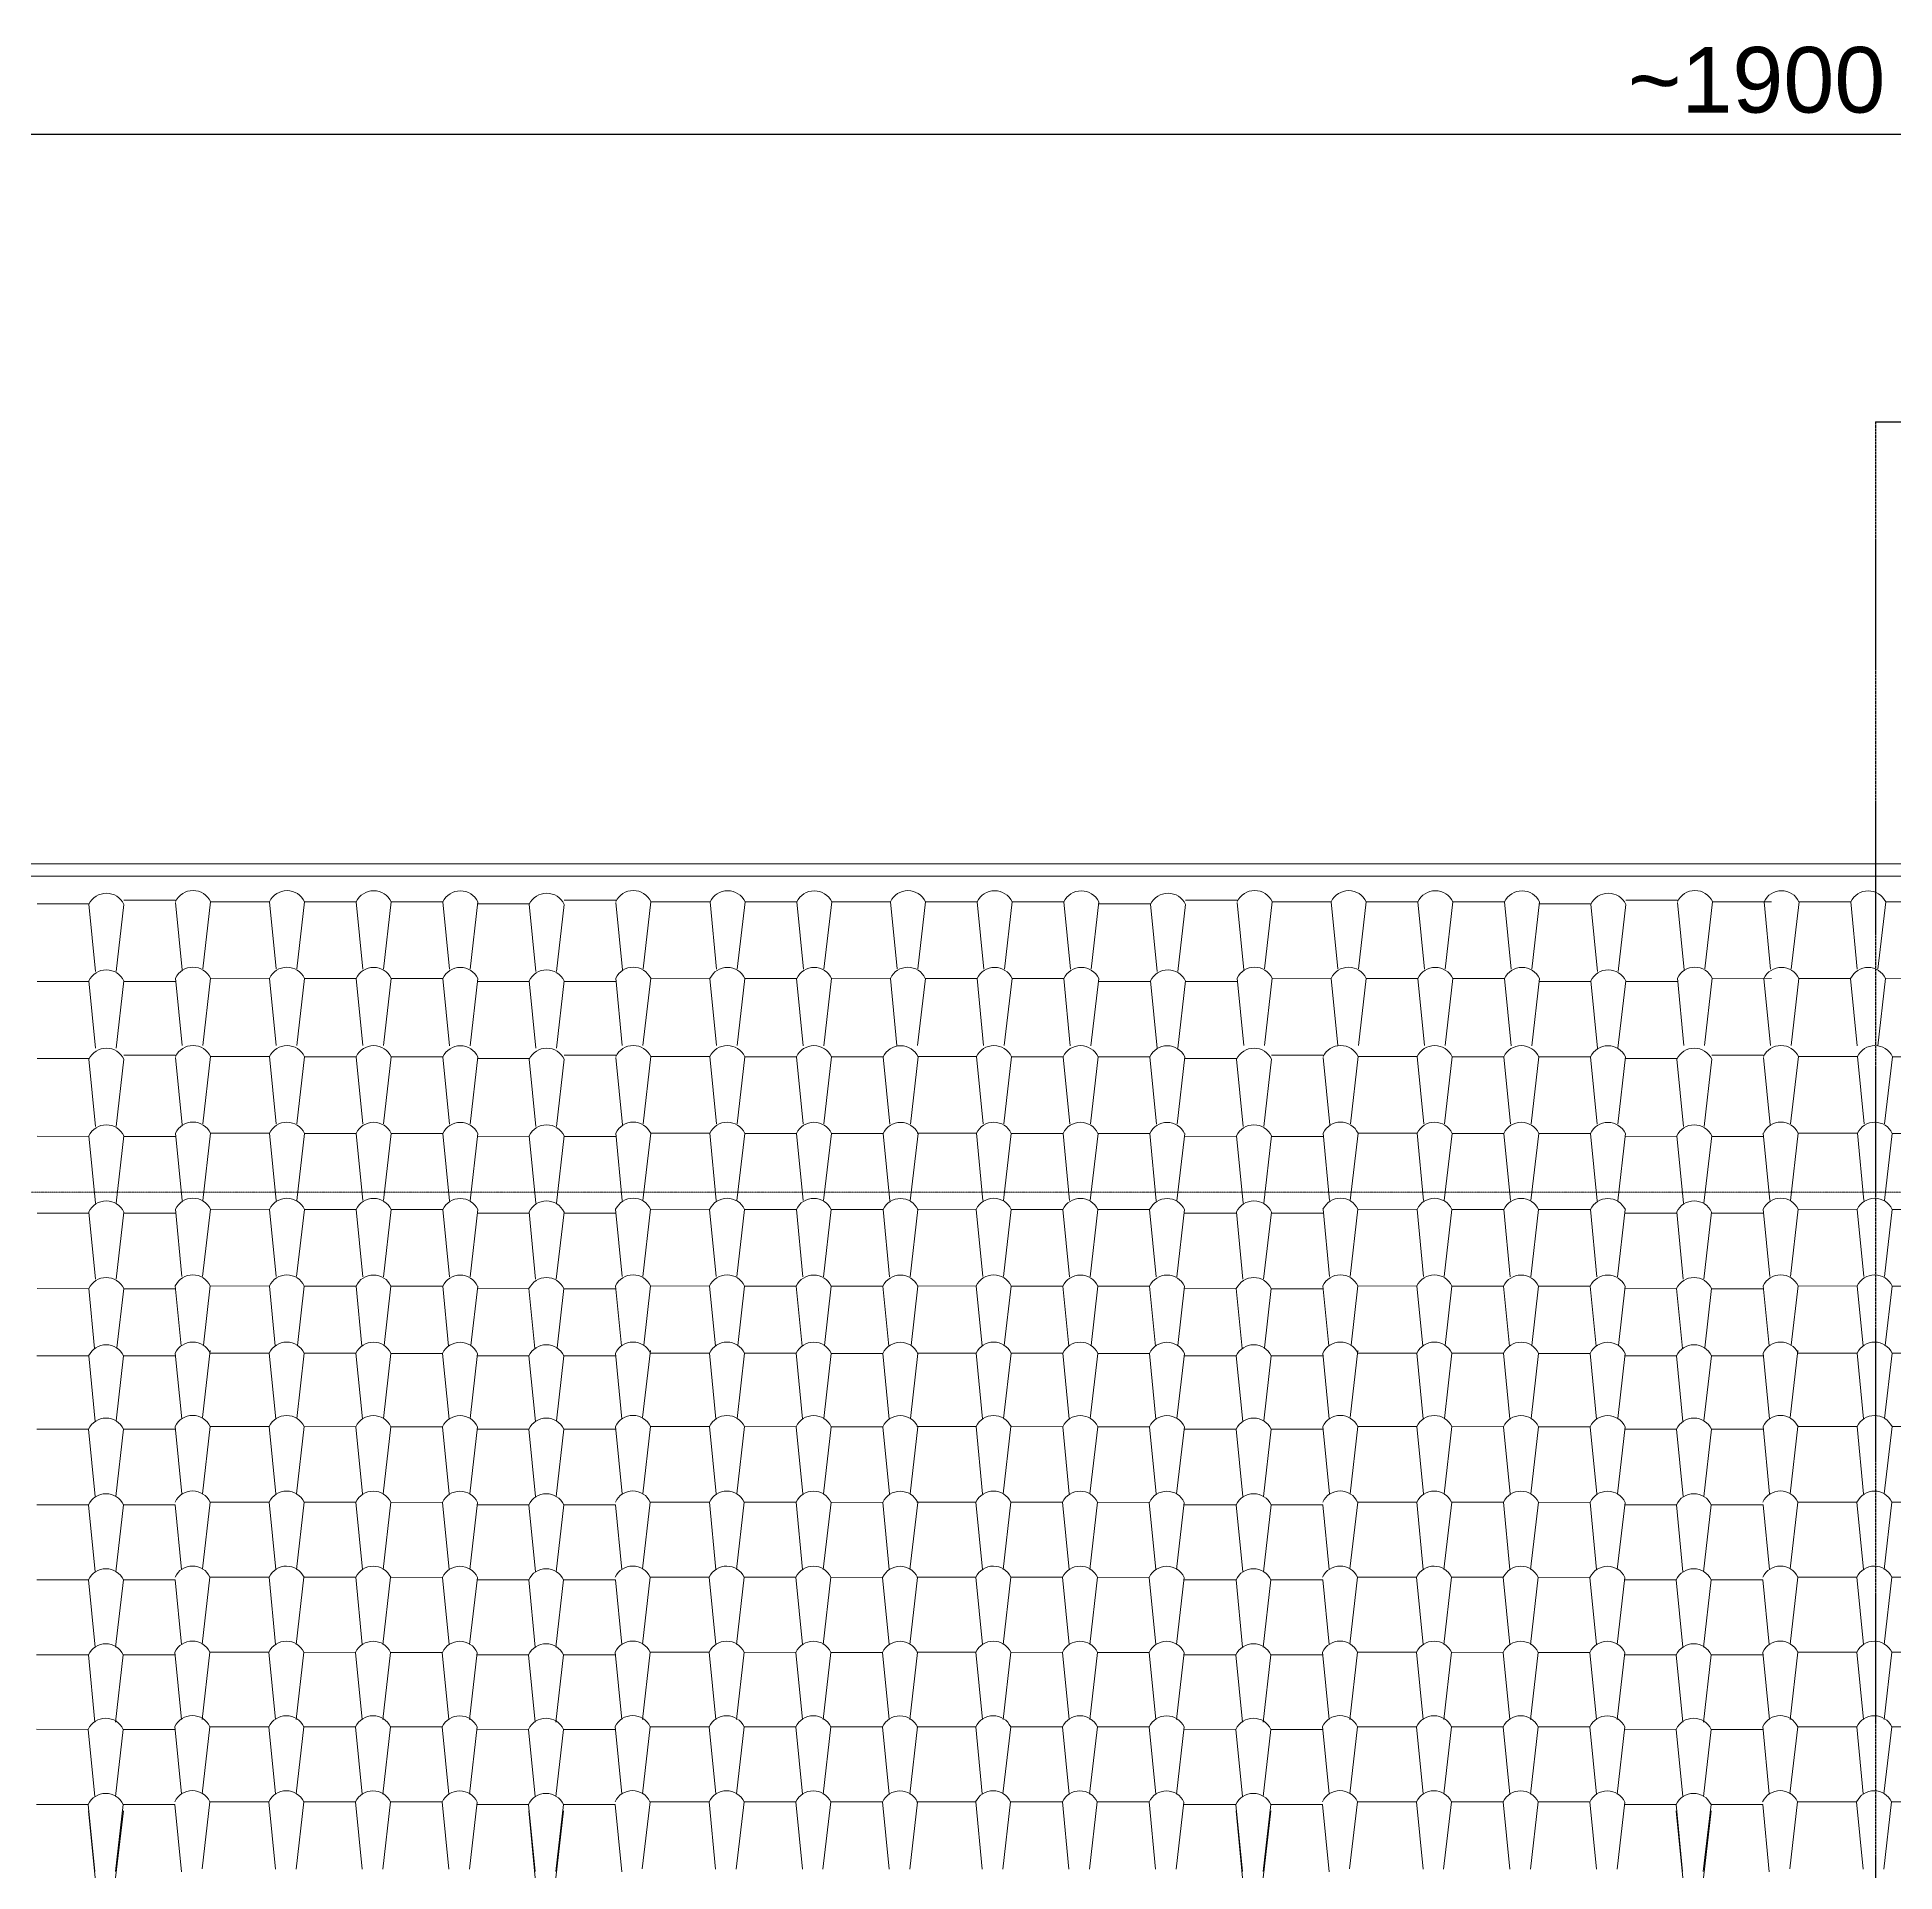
# Model space of a CAD drawing. Header units: millimetres. Extents: x -2768 to 386734, y -140 to 258833.
# Drawn here: x 218689 to 224347, y 142639 to 148228 of the extents above; entities that cross this region are included whole.
import ezdxf

# ---------------------------------------------------------------- set-up
doc = ezdxf.new("R2010")
doc.units = ezdxf.units.MM
doc.header["$PDMODE"] = 32
doc.linetypes.add('CENTER', pattern=[50.8, 31.75, -6.35, 6.35, -6.35])
doc.linetypes.add('HIDDEN', pattern=[9.525, 6.35, -3.175])
for name, color, linetype, lineweight in [('muri nascosti', 7, 'HIDDEN', 20), ('PROIEZIONI', 145, 'Continuous', 5), ('rilievo', 7, 'Continuous', 25), ('TETTO', 6, 'Continuous', 20), ('TRATTEGGIO_tetto', 1, 'Continuous', 0), ('VARIE', 4, 'Continuous', 13)]:
    doc.layers.add(name, color=color, linetype=linetype, lineweight=lineweight)
doc.styles.get("Standard").update_dxf_attribs({"font": 'arial.ttf'})
doc.dimstyles.new('Annotativa', dxfattribs={"dimscale": 0, "dimtxt": 2.5, "dimasz": 2.5, "dimexe": 1.25, "dimexo": 0.625, "dimtad": 1, "dimtxsty": 'Standard', "dimcen": 2.5, "dimadec": 0, "dimazin": 0, "dimtfac": 1, "dimtmove": 0, "dimatfit": 3, "dimfxl": 1, "dimarcsym": 0})

# ---------------------------------------------------------------- blocks, each defined once
blk = doc.blocks.new('*D1300')
at = {"layer": 'Defpoints', "color": 0}
for p in [(233373.1, 147931.9), (214478.5, 145095.9), (233373.1, 145076)]:
    blk.add_point(p, dxfattribs=at)
at = {"layer": 'VARIE', "color": 0, "lineweight": -2, "ltscale": 0.13}
for p, q in [((214478.5, 145158.4), (214478.5, 148041.9)), ((233373.1, 145138.5), (233373.1, 148041.9)), ((214578.5, 147931.9), (233273.1, 147931.9))]:
    blk.add_line(p, q, dxfattribs=at)
at = {"layer": 'VARIE', "color": 0}
for points in [[(214578.5, 147948.6), (214578.5, 147915.3), (214478.5, 147931.9)], [(233273.1, 147915.3), (233273.1, 147948.6), (233373.1, 147931.9)]]:
    blk.add_solid(points, dxfattribs=at)
at = {"layer": 'VARIE', "color": 0, "linetype": 'ByBlock', "lineweight": 9, "ltscale": 0.13, "insert": (223925.8, 148096.5), "char_height": 200, "attachment_point": 5}
blk.add_mtext('~1900', dxfattribs=at)

msp = doc.modelspace()

# ---------------------------------------------------------------- linework, layer by layer
at = {"layer": 'muri nascosti', "linetype": 'HIDDEN', "ltscale": 0.13}
msp.add_line((215073.1, 144709.9), (232773.1, 144709.9), dxfattribs=at)
at = {"layer": 'PROIEZIONI'}
msp.add_line((216772.6, 145672.2), (231766.6, 145672.2), dxfattribs=at)
at = {"layer": 'rilievo', "linetype": 'CENTER', "ltscale": 0.2}
for q in [(224288.5, 134471.7), (224620.1, 147056.5)]:
    msp.add_line((224288.5, 147056.5), q, dxfattribs=at)
at = {"layer": 'TETTO'}
msp.add_line((216752.6, 145709.9), (231803.1, 145709.9), dxfattribs=at)
at = {"layer": 'TRATTEGGIO_tetto'}
for p, q in [((218846.7, 145588.2), (218689.2, 145588.3)), ((218866.7, 145381.6), (218846.7, 145586.3)), ((218929.6, 145381.5), (218953.2, 145586.2)), ((219110.7, 145598.5), (218953.2, 145598.7)), ((219130.8, 145387), (219110.7, 145591.7)), ((219193.4, 145389.8), (219216.9, 145594.4)), ((219396.8, 145594.3), (219216.9, 145594.4)), ((219416.8, 145389.6), (219396.8, 145594.3)), ((219479.7, 145389.5), (219503.2, 145594.2)), ((219660.8, 145594), (219503.2, 145594.2)), ((219680.9, 145389.3), (219660.8, 145594)), ((219743.7, 145389.2), (219767.3, 145593.9)), ((219924.8, 145593.7), (219767.3, 145593.9)), ((219944.9, 145389), (219924.8, 145593.7)), ((220007.8, 145389), (220031.3, 145593.6)), ((220187.6, 145588.2), (220030.1, 145588.3)), ((220207.7, 145381.6), (220187.6, 145586.3)), ((220270.6, 145381.5), (220294.1, 145586.2)), ((220451.6, 145598.5), (220294.1, 145598.7)), ((220471.7, 145387), (220451.6, 145591.7)), ((220534.3, 145389.8), (220557.8, 145594.4)), ((220737.7, 145594.3), (220557.8, 145594.4)), ((220758.5, 145389.3), (220738.5, 145594)), ((220821.4, 145389.2), (220844.9, 145593.9)), ((221002.5, 145593.7), (220844.9, 145593.9)), ((221022.6, 145389), (221002.5, 145593.7)), ((221085.4, 145389), (221109, 145593.6)), ((221287.9, 145594.3), (221108, 145594.4)), ((221307.9, 145389.6), (221287.9, 145594.3)), ((221370.8, 145389.5), (221394.3, 145594.2)), ((221551.9, 145594), (221394.3, 145594.2)), ((221572, 145389.3), (221551.9, 145594)), ((221634.8, 145389.2), (221658.4, 145593.9)), ((221815.9, 145593.7), (221658.4, 145593.9)), ((221836, 145389), (221815.9, 145593.7)), ((221898.9, 145389), (221922.4, 145593.6)), ((222080.2, 145588.2), (221922.7, 145588.3)), ((222100.3, 145381.6), (222080.2, 145586.3)), ((222163.2, 145381.5), (222186.7, 145586.2)), ((222344.2, 145598.5), (222186.7, 145598.7)), ((222364.3, 145387), (222344.2, 145591.7)), ((222426.9, 145389.8), (222450.4, 145594.4)), ((222630.3, 145594.3), (222450.4, 145594.4)), ((222650.4, 145389.6), (222630.3, 145594.3)), ((222713.2, 145389.5), (222736.8, 145594.2)), ((222894.3, 145594), (222736.8, 145594.2)), ((222914.4, 145389.3), (222894.3, 145594)), ((222977.3, 145389.2), (223000.8, 145593.9)), ((223158.3, 145593.7), (223000.8, 145593.9)), ((223178.4, 145389), (223158.3, 145593.7)), ((223241.3, 145389), (223264.8, 145593.6)), ((223421.1, 145588.2), (223263.6, 145588.3)), ((223441.2, 145381.6), (223421.1, 145586.3)), ((223504.1, 145381.5), (223527.6, 145586.2)), ((223685.1, 145598.5), (223527.6, 145598.7)), ((223705.2, 145387), (223685.1, 145591.7)), ((223767.8, 145389.8), (223791.3, 145594.4)), ((223971.2, 145594.3), (223791.3, 145594.4)), ((223968.7, 145389.3), (223948.6, 145594)), ((224031.6, 145389.2), (224055.1, 145593.9)), ((224212.6, 145593.7), (224055.1, 145593.9)), ((224232.7, 145389), (224212.6, 145593.7)), ((224295.6, 145389), (224319.1, 145593.6)), ((224498, 145594.3), (224318.2, 145594.4)), ((219130.3, 145156.4), (219110.2, 145361.1)), ((219193.2, 145156.4), (219216.7, 145361)), ((219396.5, 145360.8), (219216.7, 145361)), ((219416.6, 145156.1), (219396.5, 145360.8)), ((219479.5, 145156.1), (219503, 145360.7)), ((219660.5, 145360.6), (219503, 145360.7)), ((219680.6, 145155.9), (219660.5, 145360.6)), ((219743.5, 145155.8), (219767, 145360.4)), ((219924.6, 145360.3), (219767, 145360.4)), ((219944.6, 145155.6), (219924.6, 145360.3)), ((220007.5, 145155.5), (220031, 145360.2)), ((220471.2, 145156.4), (220451.1, 145361.1)), ((220534.1, 145156.4), (220557.6, 145361)), ((220737.4, 145360.8), (220557.6, 145361)), ((220758.3, 145155.9), (220738.2, 145360.6)), ((220821.2, 145155.8), (220844.7, 145360.4)), ((221002.2, 145360.3), (220844.7, 145360.4)), ((221022.3, 145155.6), (221002.2, 145360.3)), ((221085.2, 145155.5), (221108.7, 145360.2)), ((221287.6, 145360.8), (221107.8, 145361)), ((221307.7, 145156.1), (221287.6, 145360.8)), ((221370.6, 145156.1), (221394.1, 145360.7)), ((221551.6, 145360.6), (221394.1, 145360.7)), ((221571.7, 145155.9), (221551.6, 145360.6)), ((221634.6, 145155.8), (221658.1, 145360.4)), ((221815.7, 145360.3), (221658.1, 145360.4)), ((221835.7, 145155.6), (221815.7, 145360.3)), ((221898.6, 145155.5), (221922.1, 145360.2)), ((222363.8, 145156.4), (222343.7, 145361.1)), ((222426.7, 145156.4), (222450.2, 145361)), ((222630, 145360.8), (222450.2, 145361)), ((222650.1, 145156.1), (222630, 145360.8)), ((222713, 145156.1), (222736.5, 145360.7)), ((222894.1, 145360.6), (222736.5, 145360.7)), ((222914.1, 145155.9), (222894.1, 145360.6)), ((222977, 145155.8), (223000.5, 145360.4)), ((223158.1, 145360.3), (223000.5, 145360.4)), ((223178.1, 145155.6), (223158.1, 145360.3)), ((223241, 145155.5), (223264.6, 145360.2)), ((223704.7, 145156.4), (223684.6, 145361.1)), ((223767.6, 145156.4), (223791.1, 145361)), ((223971, 145360.8), (223791.1, 145361)), ((223968.5, 145155.9), (223948.4, 145360.6)), ((224031.3, 145155.8), (224054.9, 145360.4)), ((224212.4, 145360.3), (224054.9, 145360.4)), ((224232.5, 145155.6), (224212.4, 145360.3)), ((224295.4, 145155.5), (224318.9, 145360.2)), ((224497.8, 145360.8), (224317.9, 145361)), ((218846.5, 145351.5), (218688.9, 145351.7)), ((218866.5, 145148.2), (218846.4, 145352.9)), ((218929.4, 145148.1), (218952.9, 145352.8)), ((219110.5, 145351.3), (218952.9, 145351.4)), ((220187.4, 145351.5), (220029.8, 145351.7)), ((220207.4, 145148.2), (220187.3, 145352.9)), ((220270.3, 145148.1), (220293.8, 145352.8)), ((220451.4, 145351.3), (220293.9, 145351.4)), ((222080, 145351.5), (221922.5, 145351.7)), ((222100, 145148.2), (222080, 145352.9)), ((222162.9, 145148.1), (222186.4, 145352.8)), ((222344, 145351.3), (222186.5, 145351.4)), ((223420.9, 145351.5), (223263.4, 145351.7)), ((223440.9, 145148.2), (223420.9, 145352.9)), ((223503.8, 145148.1), (223527.3, 145352.8)), ((223684.9, 145351.3), (223527.4, 145351.4)), ((218846.7, 145116.2), (218689.2, 145116.3)), ((218866.7, 144909.6), (218846.7, 145114.3)), ((218929.6, 144909.6), (218953.2, 145114.2)), ((219110.7, 145126.5), (218953.2, 145126.7)), ((219130.8, 144915), (219110.7, 145119.7)), ((219193.4, 144917.8), (219216.9, 145122.5)), ((219396.8, 145122.3), (219216.9, 145122.5)), ((219416.8, 144917.6), (219396.8, 145122.3)), ((219479.7, 144917.5), (219503.2, 145122.2)), ((219660.8, 145122), (219503.2, 145122.2)), ((219680.9, 144917.3), (219660.8, 145122)), ((219743.7, 144917.3), (219767.3, 145121.9)), ((219924.8, 145121.7), (219767.3, 145121.9)), ((219944.9, 144917), (219924.8, 145121.7)), ((220007.8, 144917), (220031.3, 145121.6)), ((220187.6, 145116.2), (220030.1, 145116.3)), ((220207.7, 144909.6), (220187.6, 145114.3)), ((220270.6, 144909.6), (220294.1, 145114.2)), ((220451.6, 145126.5), (220294.1, 145126.7)), ((220471.7, 144915), (220451.6, 145119.7)), ((220534.3, 144917.8), (220557.8, 145122.5)), ((220737.7, 145122.3), (220557.8, 145122.5)), ((220757.8, 144917.6), (220737.7, 145122.3)), ((220820.6, 144917.5), (220844.2, 145122.2)), ((221001.7, 145122), (220844.2, 145122.2)), ((221021.8, 144917.3), (221001.7, 145122)), ((221084.7, 144917.3), (221108.2, 145121.9)), ((221265.7, 145121.7), (221108.2, 145121.9)), ((221285.8, 144917), (221265.7, 145121.7)), ((221348.7, 144917), (221372.2, 145121.6)), ((221549.7, 145122.3), (221369.8, 145122.5)), ((221569.8, 144917.6), (221549.7, 145122.3)), ((221632.7, 144917.5), (221656.2, 145122.2)), ((221813.7, 145122), (221656.2, 145122.2)), ((221833.8, 144917.3), (221813.7, 145122)), ((221896.7, 144917.3), (221920.2, 145121.9)), ((222077.7, 145121.7), (221920.2, 145121.9)), ((222097.8, 144917), (222077.7, 145121.7)), ((222160.7, 144917), (222184.2, 145121.6)), ((222342, 145116.2), (222184.5, 145116.3)), ((222362.1, 144909.6), (222342, 145114.3)), ((222425, 144909.6), (222448.5, 145114.2)), ((222606.1, 145126.5), (222448.5, 145126.7)), ((222626.1, 144915), (222606.1, 145119.7)), ((222688.7, 144917.8), (222712.3, 145122.5)), ((222892.1, 145122.3), (222712.3, 145122.5)), ((222912.2, 144917.6), (222892.1, 145122.3)), ((222975.1, 144917.5), (222998.6, 145122.2)), ((223156.1, 145122), (222998.6, 145122.2)), ((223176.2, 144917.3), (223156.1, 145122)), ((223239.1, 144917.3), (223262.6, 145121.9)), ((223420.1, 145121.7), (223262.6, 145121.9)), ((223440.2, 144917), (223420.1, 145121.7)), ((223503.1, 144917), (223526.6, 145121.6)), ((223683, 145116.2), (223525.4, 145116.3)), ((223703, 144909.6), (223682.9, 145114.3)), ((223765.9, 144909.6), (223789.4, 145114.2)), ((223947, 145126.5), (223789.4, 145126.7)), ((223967, 144915), (223947, 145119.7)), ((224029.6, 144917.8), (224053.2, 145122.5)), ((224233, 145122.3), (224053.2, 145122.5)), ((224253.1, 144917.6), (224233, 145122.3)), ((224316, 144917.5), (224339.5, 145122.2)), ((224497, 145122), (224339.5, 145122.2)), ((218846.5, 144879.6), (218688.9, 144879.7)), ((218866.5, 144676.2), (218846.4, 144880.9)), ((218929.4, 144676.1), (218952.9, 144880.8)), ((219110.5, 144879.3), (218952.9, 144879.5)), ((219130.3, 144684.4), (219110.2, 144889.1)), ((219193.2, 144684.4), (219216.7, 144889)), ((219396.5, 144888.8), (219216.7, 144889)), ((219416.6, 144684.1), (219396.5, 144888.8)), ((219479.5, 144684.1), (219503, 144888.7)), ((219660.5, 144888.6), (219503, 144888.7)), ((219680.6, 144683.9), (219660.5, 144888.6)), ((219743.5, 144683.8), (219767, 144888.5)), ((219924.6, 144888.3), (219767, 144888.5)), ((219944.6, 144683.6), (219924.6, 144888.3)), ((220007.5, 144683.5), (220031, 144888.2)), ((220187.4, 144879.6), (220029.8, 144879.7)), ((220207.4, 144676.2), (220187.3, 144880.9)), ((220270.3, 144676.1), (220293.8, 144880.8)), ((220451.4, 144879.3), (220293.9, 144879.5)), ((220471.2, 144684.4), (220451.1, 144889.1)), ((220534.1, 144684.4), (220557.6, 144889)), ((220737.4, 144888.8), (220557.6, 144889)), ((220757.5, 144684.1), (220737.4, 144888.8)), ((220820.4, 144684.1), (220843.9, 144888.7)), ((221001.5, 144888.6), (220843.9, 144888.7)), ((221021.5, 144683.9), (221001.5, 144888.6)), ((221084.4, 144683.8), (221107.9, 144888.5)), ((221265.5, 144888.3), (221107.9, 144888.5)), ((221285.5, 144683.6), (221265.5, 144888.3)), ((221348.4, 144683.5), (221371.9, 144888.2)), ((221549.5, 144888.8), (221369.6, 144889)), ((221569.5, 144684.1), (221549.5, 144888.8)), ((221632.4, 144684.1), (221655.9, 144888.7)), ((221813.5, 144888.6), (221655.9, 144888.7)), ((221833.5, 144683.9), (221813.5, 144888.6)), ((221896.4, 144683.8), (221920, 144888.5)), ((222077.5, 144888.3), (221920, 144888.5)), ((222097.6, 144683.6), (222077.5, 144888.3)), ((222160.4, 144683.5), (222184, 144888.2)), ((222341.8, 144879.6), (222184.3, 144879.7)), ((222361.9, 144676.2), (222341.8, 144880.9)), ((222424.7, 144676.1), (222448.3, 144880.8)), ((222605.8, 144879.3), (222448.3, 144879.5)), ((222625.6, 144684.4), (222605.5, 144889.1)), ((222688.5, 144684.4), (222712, 144889)), ((222891.9, 144888.8), (222712, 144889)), ((222911.9, 144684.1), (222891.9, 144888.8)), ((222974.8, 144684.1), (222998.4, 144888.7)), ((223155.9, 144888.6), (222998.4, 144888.7)), ((223176, 144683.9), (223155.9, 144888.6)), ((223238.8, 144683.8), (223262.4, 144888.5)), ((223419.9, 144888.3), (223262.4, 144888.5)), ((223440, 144683.6), (223419.9, 144888.3)), ((223502.9, 144683.5), (223526.4, 144888.2)), ((223682.7, 144879.6), (223525.2, 144879.7)), ((223702.8, 144676.2), (223682.7, 144880.9)), ((223765.7, 144676.1), (223789.2, 144880.8)), ((223946.7, 144879.3), (223789.2, 144879.5)), ((223966.5, 144684.4), (223946.4, 144889.1)), ((224029.4, 144684.4), (224052.9, 144889)), ((224232.8, 144888.8), (224052.9, 144889)), ((224252.9, 144684.1), (224232.8, 144888.8)), ((224315.7, 144684.1), (224339.3, 144888.7)), ((224496.8, 144888.6), (224339.3, 144888.7)), ((218846.2, 144645.7), (218688.7, 144645.9)), ((218866.3, 144444.4), (218846.2, 144649.1)), ((218929.2, 144444.4), (218952.7, 144649)), ((219110.2, 144645.5), (218952.7, 144645.6)), ((219130, 144452.7), (219110, 144657.4)), ((219192.9, 144452.6), (219216.4, 144657.3)), ((219396.3, 144657.1), (219216.4, 144657.3)), ((219416.4, 144452.4), (219396.3, 144657.1)), ((219479.3, 144452.3), (219502.8, 144657)), ((219660.3, 144656.8), (219502.8, 144657)), ((219680.4, 144452.1), (219660.3, 144656.8)), ((219743.3, 144452.1), (219766.8, 144656.7)), ((219924.3, 144656.6), (219766.8, 144656.7)), ((219944.4, 144451.9), (219924.3, 144656.6)), ((220007.3, 144451.8), (220030.8, 144656.5)), ((220187.1, 144645.7), (220029.6, 144645.9)), ((220207.2, 144444.4), (220187.1, 144649.1)), ((220270.1, 144444.4), (220293.6, 144649)), ((220451.2, 144645.5), (220293.6, 144645.6)), ((220470.9, 144452.7), (220450.9, 144657.4)), ((220533.8, 144452.6), (220557.3, 144657.3)), ((220737.2, 144657.1), (220557.3, 144657.3)), ((220757.3, 144452.4), (220737.2, 144657.1)), ((220820.2, 144452.3), (220843.7, 144657)), ((221001.2, 144656.8), (220843.7, 144657)), ((221021.3, 144452.1), (221001.2, 144656.8)), ((221084.2, 144452.1), (221107.7, 144656.7)), ((221265.2, 144656.6), (221107.7, 144656.7)), ((221285.3, 144451.9), (221265.2, 144656.6)), ((221348.2, 144451.8), (221371.7, 144656.5)), ((221549.2, 144657.1), (221369.4, 144657.3)), ((221569.3, 144452.4), (221549.2, 144657.1)), ((221632.2, 144452.3), (221655.7, 144657)), ((221813.2, 144656.8), (221655.7, 144657)), ((221833.3, 144452.1), (221813.2, 144656.8)), ((221896.2, 144452.1), (221919.7, 144656.7)), ((222077.3, 144656.6), (221919.7, 144656.7)), ((222097.3, 144451.9), (222077.3, 144656.6)), ((222160.2, 144451.8), (222183.7, 144656.5)), ((222341.6, 144645.7), (222184, 144645.9)), ((222361.6, 144444.4), (222341.5, 144649.1)), ((222424.5, 144444.4), (222448, 144649)), ((222605.6, 144645.5), (222448.1, 144645.6)), ((222625.4, 144452.7), (222605.3, 144657.4)), ((222688.3, 144452.6), (222711.8, 144657.3)), ((222891.6, 144657.1), (222711.8, 144657.3)), ((222911.7, 144452.4), (222891.6, 144657.1)), ((222974.6, 144452.3), (222998.1, 144657)), ((223155.7, 144656.8), (222998.1, 144657)), ((223175.7, 144452.1), (223155.7, 144656.8)), ((223238.6, 144452.1), (223262.1, 144656.7)), ((223419.7, 144656.6), (223262.1, 144656.7)), ((223439.7, 144451.9), (223419.7, 144656.6)), ((223502.6, 144451.8), (223526.1, 144656.5)), ((223682.5, 144645.7), (223525, 144645.9)), ((223702.5, 144444.4), (223682.5, 144649.1)), ((223765.4, 144444.4), (223788.9, 144649)), ((223946.5, 144645.5), (223789, 144645.6)), ((223966.3, 144452.7), (223946.2, 144657.4)), ((224029.2, 144452.6), (224052.7, 144657.3)), ((224232.5, 144657.1), (224052.7, 144657.3)), ((224252.6, 144452.4), (224232.5, 144657.1)), ((224315.5, 144452.3), (224339, 144657)), ((224496.6, 144656.8), (224339, 144657)), ((218846, 144415.4), (218688.5, 144415.6)), ((218863.9, 144233.2), (218846, 144415.7)), ((218931.7, 144234.9), (218952.4, 144415.6)), ((219110, 144415.1), (218952.5, 144415.3)), ((219127.6, 144241.5), (219109.7, 144424)), ((219195.4, 144243.1), (219216.2, 144423.9)), ((219396.1, 144423.7), (219216.2, 144423.9)), ((219414, 144241.2), (219396.1, 144423.7)), ((219481.8, 144242.9), (219502.5, 144423.6)), ((219660.1, 144423.4), (219502.5, 144423.6)), ((219678, 144240.9), (219660.1, 144423.4)), ((219745.8, 144242.6), (219766.5, 144423.3)), ((219766.5, 144423.3), (219924.1, 144423.2)), ((219942, 144240.6), (219924.1, 144423.2)), ((220009.8, 144242.3), (220030.6, 144423)), ((220186.9, 144415.4), (220029.4, 144415.6)), ((220204.8, 144233.2), (220186.9, 144415.7)), ((220272.6, 144234.9), (220293.4, 144415.6)), ((220450.9, 144415.1), (220293.4, 144415.3)), ((220468.5, 144241.5), (220450.6, 144424)), ((220536.3, 144243.1), (220557.1, 144423.9)), ((220737, 144423.7), (220557.1, 144423.9)), ((220754.9, 144241.2), (220737, 144423.7)), ((220822.7, 144242.9), (220843.4, 144423.6)), ((221001, 144423.4), (220843.4, 144423.6)), ((221018.9, 144240.9), (221001, 144423.4)), ((221086.7, 144242.6), (221107.5, 144423.3)), ((221107.5, 144423.3), (221265, 144423.2)), ((221282.9, 144240.6), (221265, 144423.2)), ((221350.7, 144242.3), (221371.5, 144423)), ((221549, 144423.7), (221369.1, 144423.9)), ((221566.9, 144241.2), (221549, 144423.7)), ((221634.7, 144242.9), (221655.5, 144423.6)), ((221813, 144423.4), (221655.5, 144423.6)), ((221830.9, 144240.9), (221813, 144423.4)), ((221898.7, 144242.6), (221919.5, 144423.3)), ((221919.5, 144423.3), (222077, 144423.2)), ((222094.9, 144240.6), (222077, 144423.2)), ((222162.7, 144242.3), (222183.5, 144423)), ((222341.3, 144415.4), (222183.8, 144415.6)), ((222359.2, 144233.2), (222341.3, 144415.7)), ((222427, 144234.9), (222447.8, 144415.6)), ((222605.4, 144415.1), (222447.8, 144415.3)), ((222623, 144241.5), (222605.1, 144424)), ((222690.8, 144243.1), (222711.5, 144423.9)), ((222891.4, 144423.7), (222711.5, 144423.9)), ((222909.3, 144241.2), (222891.4, 144423.7)), ((222977.1, 144242.9), (222997.9, 144423.6)), ((223155.4, 144423.4), (222997.9, 144423.6)), ((223173.3, 144240.9), (223155.4, 144423.4)), ((223241.1, 144242.6), (223261.9, 144423.3)), ((223261.9, 144423.3), (223419.4, 144423.2)), ((223437.3, 144240.6), (223419.4, 144423.2)), ((223505.1, 144242.3), (223525.9, 144423)), ((223682.3, 144415.4), (223524.7, 144415.6)), ((223700.1, 144233.2), (223682.2, 144415.7)), ((223767.9, 144234.9), (223788.7, 144415.6)), ((223946.3, 144415.1), (223788.7, 144415.3)), ((223963.9, 144241.5), (223946, 144424)), ((224031.7, 144243.1), (224052.5, 144423.9)), ((224232.3, 144423.7), (224052.5, 144423.9)), ((224250.2, 144241.2), (224232.3, 144423.7)), ((224318, 144242.9), (224338.8, 144423.6)), ((224496.3, 144423.4), (224338.8, 144423.6)), ((219192.2, 144023.1), (219215.7, 144227.7)), ((220533.1, 144023.1), (220556.6, 144227.7)), ((222687.6, 144023.1), (222711.1, 144227.7)), ((224028.5, 144023.1), (224052, 144227.7)), ((218845.8, 144211.1), (218688.2, 144211.2)), ((218865.4, 144011), (218845.8, 144211.1)), ((218929.5, 144012.7), (218952.2, 144210.9)), ((219109.8, 144210.8), (218952.2, 144210.9)), ((219129.1, 144019.2), (219109.5, 144219.3)), ((219395.8, 144219), (219216, 144219.2)), ((219415.5, 144018.9), (219395.8, 144219)), ((219479.5, 144020.6), (219502.3, 144218.9)), ((219659.9, 144218.7), (219502.3, 144218.9)), ((219679.5, 144018.6), (219659.9, 144218.7)), ((219743.6, 144020.4), (219766.3, 144218.6)), ((219923.9, 144218.5), (219766.3, 144218.6)), ((219943.5, 144018.4), (219923.9, 144218.5)), ((220007.6, 144020.1), (220030.4, 144218.4)), ((220186.7, 144211.1), (220029.1, 144211.2)), ((220206.3, 144011), (220186.7, 144211.1)), ((220270.4, 144012.7), (220293.1, 144210.9)), ((220450.7, 144210.8), (220293.1, 144210.9)), ((220470, 144019.2), (220450.4, 144219.3)), ((220736.8, 144219), (220556.9, 144219.2)), ((220756.4, 144018.9), (220736.8, 144219)), ((220820.5, 144020.6), (220843.2, 144218.9)), ((221000.8, 144218.7), (220843.2, 144218.9)), ((221020.4, 144018.6), (221000.8, 144218.7)), ((221084.5, 144020.4), (221107.3, 144218.6)), ((221264.8, 144218.5), (221107.3, 144218.6)), ((221284.4, 144018.4), (221264.8, 144218.5)), ((221348.5, 144020.1), (221371.3, 144218.4)), ((221548.8, 144219), (221368.9, 144219.2)), ((221568.4, 144018.9), (221548.8, 144219)), ((221632.5, 144020.6), (221655.3, 144218.9)), ((221812.8, 144218.7), (221655.3, 144218.9)), ((221832.4, 144018.6), (221812.8, 144218.7)), ((221896.5, 144020.4), (221919.3, 144218.6)), ((222076.8, 144218.5), (221919.3, 144218.6)), ((222096.4, 144018.4), (222076.8, 144218.5)), ((222160.5, 144020.1), (222183.3, 144218.4)), ((222341.1, 144211.1), (222183.6, 144211.2)), ((222360.7, 144011), (222341.1, 144211.1)), ((222424.8, 144012.7), (222447.6, 144210.9)), ((222605.1, 144210.8), (222447.6, 144210.9)), ((222624.5, 144019.2), (222604.9, 144219.3)), ((222891.2, 144219), (222711.3, 144219.2)), ((222910.8, 144018.9), (222891.2, 144219)), ((222974.9, 144020.6), (222997.7, 144218.9)), ((223155.2, 144218.7), (222997.7, 144218.9)), ((223174.8, 144018.6), (223155.2, 144218.7)), ((223238.9, 144020.4), (223261.7, 144218.6)), ((223419.2, 144218.5), (223261.7, 144218.6)), ((223438.8, 144018.4), (223419.2, 144218.5)), ((223502.9, 144020.1), (223525.7, 144218.4)), ((223682, 144211.1), (223524.5, 144211.2)), ((223701.6, 144011), (223682, 144211.1)), ((223765.7, 144012.7), (223788.5, 144210.9)), ((223946, 144210.8), (223788.5, 144210.9)), ((223965.4, 144019.2), (223945.8, 144219.3)), ((224232.1, 144219), (224052.2, 144219.2)), ((224251.7, 144018.9), (224232.1, 144219)), ((224315.8, 144020.6), (224338.6, 144218.9)), ((224496.1, 144218.7), (224338.6, 144218.9)), ((218845.5, 143987.6), (218688, 143987.7)), ((218865.6, 143782.9), (218845.5, 143987.6)), ((218865.6, 143782.9), (218845.5, 143987.6)), ((218928.5, 143782.8), (218952, 143987.5)), ((219109.5, 143987.3), (218952, 143987.5)), ((219129.4, 143791.1), (219109.3, 143995.8)), ((219192.2, 143791), (219215.8, 143995.7)), ((219395.6, 143995.5), (219215.8, 143995.7)), ((219415.7, 143790.8), (219395.6, 143995.5)), ((219478.6, 143790.8), (219502.1, 143995.4)), ((219659.6, 143995.2), (219502.1, 143995.4)), ((219679.7, 143790.5), (219659.6, 143995.2)), ((219742.6, 143790.5), (219766.1, 143995.1)), ((219923.6, 143995), (219766.1, 143995.1)), ((219943.7, 143790.3), (219923.6, 143995)), ((220006.6, 143790.2), (220030.1, 143994.9)), ((220186.4, 143987.6), (220028.9, 143987.7)), ((220206.5, 143782.9), (220186.4, 143987.6)), ((220206.5, 143782.9), (220186.4, 143987.6)), ((220269.4, 143782.8), (220292.9, 143987.5)), ((220450.5, 143987.3), (220292.9, 143987.5)), ((220470.3, 143791.1), (220450.2, 143995.8)), ((220533.2, 143791), (220556.7, 143995.7)), ((220736.5, 143995.5), (220556.7, 143995.7)), ((220756.6, 143790.8), (220736.5, 143995.5)), ((220819.5, 143790.8), (220843, 143995.4)), ((221000.5, 143995.2), (220843, 143995.4)), ((221020.6, 143790.5), (221000.5, 143995.2)), ((221083.5, 143790.5), (221107, 143995.1)), ((221264.6, 143995), (221107, 143995.1)), ((221284.6, 143790.3), (221264.6, 143995)), ((221347.5, 143790.2), (221371, 143994.9)), ((221548.6, 143995.5), (221368.7, 143995.7)), ((221568.6, 143790.8), (221548.6, 143995.5)), ((221631.5, 143790.8), (221655, 143995.4)), ((221812.6, 143995.2), (221655, 143995.4)), ((221832.6, 143790.5), (221812.6, 143995.2)), ((221895.5, 143790.5), (221919, 143995.1)), ((222076.6, 143995), (221919, 143995.1)), ((222096.7, 143790.3), (222076.6, 143995)), ((222159.5, 143790.2), (222183.1, 143994.9)), ((222340.9, 143987.6), (222183.3, 143987.7)), ((222360.9, 143782.9), (222340.9, 143987.6)), ((222360.9, 143782.9), (222340.9, 143987.6)), ((222423.8, 143782.8), (222447.4, 143987.5)), ((222604.9, 143987.3), (222447.4, 143987.5)), ((222624.7, 143791.1), (222604.6, 143995.8)), ((222687.6, 143791), (222711.1, 143995.7)), ((222891, 143995.5), (222711.1, 143995.7)), ((222911, 143790.8), (222891, 143995.5)), ((222973.9, 143790.8), (222997.4, 143995.4)), ((223155, 143995.2), (222997.4, 143995.4)), ((223175.1, 143790.5), (223155, 143995.2)), ((223237.9, 143790.5), (223261.5, 143995.1)), ((223419, 143995), (223261.5, 143995.1)), ((223439.1, 143790.3), (223419, 143995)), ((223502, 143790.2), (223525.5, 143994.9)), ((223681.8, 143987.6), (223524.3, 143987.7)), ((223701.9, 143782.9), (223681.8, 143987.6)), ((223701.9, 143782.9), (223681.8, 143987.6)), ((223764.8, 143782.8), (223788.3, 143987.5)), ((223945.8, 143987.3), (223788.3, 143987.5)), ((223965.6, 143791.1), (223945.5, 143995.8)), ((224028.5, 143791), (224052, 143995.7)), ((224231.9, 143995.5), (224052, 143995.7)), ((224252, 143790.8), (224231.9, 143995.5)), ((224314.8, 143790.8), (224338.4, 143995.4)), ((224495.9, 143995.2), (224338.4, 143995.4)), ((218845.3, 143757.3), (218687.8, 143757.5)), ((218865.4, 143552.6), (218845.3, 143757.3)), ((218865.4, 143552.6), (218845.3, 143757.3)), ((218928.3, 143552.6), (218951.8, 143757.2)), ((219109.3, 143757), (218951.8, 143757.2)), ((219128.6, 143560.3), (219109.3, 143757)), ((219192.2, 143562.4), (219215.5, 143765.5)), ((219395.4, 143765.3), (219215.5, 143765.5)), ((219415.5, 143560.6), (219395.4, 143765.3)), ((219478.3, 143560.5), (219501.9, 143765.2)), ((219659.4, 143765), (219501.9, 143765.2)), ((219679.5, 143560.3), (219659.4, 143765)), ((219742.4, 143560.2), (219765.9, 143764.9)), ((219923.4, 143764.7), (219765.9, 143764.9)), ((219943.5, 143560), (219923.4, 143764.7)), ((220006.4, 143560), (220029.9, 143764.6)), ((220186.2, 143757.3), (220028.7, 143757.5)), ((220206.3, 143552.6), (220186.2, 143757.3)), ((220206.3, 143552.6), (220186.2, 143757.3)), ((220269.2, 143552.6), (220292.7, 143757.2)), ((220450.2, 143757), (220292.7, 143757.2)), ((220469.5, 143560.3), (220450.2, 143757)), ((220533.1, 143562.4), (220556.4, 143765.5)), ((220736.3, 143765.3), (220556.4, 143765.5)), ((220756.4, 143560.6), (220736.3, 143765.3)), ((220819.3, 143560.5), (220842.8, 143765.2)), ((221000.3, 143765), (220842.8, 143765.2)), ((221020.4, 143560.3), (221000.3, 143765)), ((221083.3, 143560.2), (221106.8, 143764.9)), ((221264.3, 143764.7), (221106.8, 143764.9)), ((221284.4, 143560), (221264.3, 143764.7)), ((221347.3, 143560), (221370.8, 143764.6)), ((221548.3, 143765.3), (221368.5, 143765.5)), ((221568.4, 143560.6), (221548.3, 143765.3)), ((221631.3, 143560.5), (221654.8, 143765.2)), ((221812.3, 143765), (221654.8, 143765.2)), ((221832.4, 143560.3), (221812.3, 143765)), ((221895.3, 143560.2), (221918.8, 143764.9)), ((222076.3, 143764.7), (221918.8, 143764.9)), ((222096.4, 143560), (222076.3, 143764.7)), ((222159.3, 143560), (222182.8, 143764.6)), ((222340.6, 143757.3), (222183.1, 143757.5)), ((222360.7, 143552.6), (222340.6, 143757.3)), ((222360.7, 143552.6), (222340.6, 143757.3)), ((222423.6, 143552.6), (222447.1, 143757.2)), ((222604.7, 143757), (222447.1, 143757.2)), ((222623.9, 143560.3), (222604.7, 143757)), ((222687.5, 143562.4), (222710.9, 143765.5)), ((222890.7, 143765.3), (222710.9, 143765.5)), ((222910.8, 143560.6), (222890.7, 143765.3)), ((222973.7, 143560.5), (222997.2, 143765.2)), ((223154.7, 143765), (222997.2, 143765.2)), ((223174.8, 143560.3), (223154.7, 143765)), ((223237.7, 143560.2), (223261.2, 143764.9)), ((223418.8, 143764.7), (223261.2, 143764.9)), ((223438.8, 143560), (223418.8, 143764.7)), ((223501.7, 143560), (223525.2, 143764.6)), ((223681.6, 143757.3), (223524, 143757.5)), ((223701.6, 143552.6), (223681.6, 143757.3)), ((223701.6, 143552.6), (223681.6, 143757.3)), ((223764.5, 143552.6), (223788, 143757.2)), ((223945.6, 143757), (223788, 143757.2)), ((223964.9, 143560.3), (223945.6, 143757)), ((224028.5, 143562.4), (224051.8, 143765.5)), ((224231.6, 143765.3), (224051.8, 143765.5)), ((224251.7, 143560.6), (224231.6, 143765.3)), ((224314.6, 143560.5), (224338.1, 143765.2)), ((224495.7, 143765), (224338.1, 143765.2)), ((218845.1, 143528.7), (218687.5, 143528.9)), ((218865.1, 143324), (218845.1, 143528.7)), ((218865.1, 143324), (218845.1, 143528.7)), ((218928, 143323.9), (218951.5, 143528.6)), ((219109.1, 143528.4), (218951.5, 143528.6)), ((219128.4, 143331.8), (219109.1, 143528.4)), ((219191.8, 143332.2), (219215.3, 143536.8)), ((219395.2, 143536.7), (219215.3, 143536.8)), ((219415.2, 143332), (219395.2, 143536.7)), ((219478.1, 143331.9), (219501.6, 143536.5)), ((219659.2, 143536.4), (219501.6, 143536.5)), ((219679.2, 143331.7), (219659.2, 143536.4)), ((219742.1, 143331.6), (219765.6, 143536.3)), ((219923.2, 143536.1), (219765.6, 143536.3)), ((219943.3, 143331.4), (219923.2, 143536.1)), ((220006.1, 143331.4), (220029.7, 143536)), ((220186, 143528.7), (220028.4, 143528.9)), ((220206.1, 143324), (220186, 143528.7)), ((220206.1, 143324), (220186, 143528.7)), ((220268.9, 143323.9), (220292.5, 143528.6)), ((220450, 143528.4), (220292.5, 143528.6)), ((220469.3, 143331.8), (220450, 143528.4)), ((220532.7, 143332.2), (220556.2, 143536.8)), ((220736.1, 143536.7), (220556.2, 143536.8)), ((220756.1, 143332), (220736.1, 143536.7)), ((220819, 143331.9), (220842.5, 143536.5)), ((221000.1, 143536.4), (220842.5, 143536.5)), ((221020.2, 143331.7), (221000.1, 143536.4)), ((221083, 143331.6), (221106.6, 143536.3)), ((221264.1, 143536.1), (221106.6, 143536.3)), ((221284.2, 143331.4), (221264.1, 143536.1)), ((221347.1, 143331.4), (221370.6, 143536)), ((221548.1, 143536.7), (221368.2, 143536.8)), ((221568.2, 143332), (221548.1, 143536.7)), ((221631, 143331.9), (221654.6, 143536.5)), ((221812.1, 143536.4), (221654.6, 143536.5)), ((221832.2, 143331.7), (221812.1, 143536.4)), ((221895.1, 143331.6), (221918.6, 143536.3)), ((222076.1, 143536.1), (221918.6, 143536.3)), ((222096.2, 143331.4), (222076.1, 143536.1)), ((222159.1, 143331.4), (222182.6, 143536)), ((222340.4, 143528.7), (222182.9, 143528.9)), ((222360.5, 143324), (222340.4, 143528.7)), ((222360.5, 143324), (222340.4, 143528.7)), ((222423.4, 143323.9), (222446.9, 143528.6)), ((222604.4, 143528.4), (222446.9, 143528.6)), ((222623.7, 143331.8), (222604.4, 143528.4)), ((222687.1, 143332.2), (222710.6, 143536.8)), ((222890.5, 143536.7), (222710.6, 143536.8)), ((222910.6, 143332), (222890.5, 143536.7)), ((222973.5, 143331.9), (222997, 143536.5)), ((223154.5, 143536.4), (222997, 143536.5)), ((223174.6, 143331.7), (223154.5, 143536.4)), ((223237.5, 143331.6), (223261, 143536.3)), ((223418.5, 143536.1), (223261, 143536.3)), ((223438.6, 143331.4), (223418.5, 143536.1)), ((223501.5, 143331.4), (223525, 143536)), ((223681.3, 143528.7), (223523.8, 143528.9)), ((223701.4, 143324), (223681.3, 143528.7)), ((223701.4, 143324), (223681.3, 143528.7)), ((223764.3, 143323.9), (223787.8, 143528.6)), ((223945.3, 143528.4), (223787.8, 143528.6)), ((223964.6, 143331.8), (223945.3, 143528.4)), ((224028, 143332.2), (224051.6, 143536.8)), ((224231.4, 143536.7), (224051.6, 143536.8)), ((224251.5, 143332), (224231.4, 143536.7)), ((224314.4, 143331.9), (224337.9, 143536.5)), ((224495.4, 143536.4), (224337.9, 143536.5)), ((218844.8, 143300.2), (218687.3, 143300.3)), ((218864.9, 143095.5), (218844.8, 143300.2)), ((218864.9, 143095.5), (218844.8, 143300.2)), ((218927.8, 143095.4), (218951.3, 143300.1)), ((219108.8, 143299.9), (218951.3, 143300.1)), ((219128.7, 143103.7), (219108.6, 143308.4)), ((219191.5, 143103.6), (219215.1, 143308.3)), ((219394.9, 143308.1), (219215.1, 143308.3)), ((219415, 143103.4), (219394.9, 143308.1)), ((219477.9, 143103.4), (219501.4, 143308)), ((219658.9, 143307.8), (219501.4, 143308)), ((219679, 143103.1), (219658.9, 143307.8)), ((219741.9, 143103.1), (219765.4, 143307.7)), ((219922.9, 143307.6), (219765.4, 143307.7)), ((219943, 143102.9), (219922.9, 143307.6)), ((220005.9, 143102.8), (220029.4, 143307.5)), ((220185.7, 143300.2), (220028.2, 143300.3)), ((220205.8, 143095.5), (220185.7, 143300.2)), ((220205.8, 143095.5), (220185.7, 143300.2)), ((220268.7, 143095.4), (220292.2, 143300.1)), ((220449.8, 143299.9), (220292.2, 143300.1)), ((220469.6, 143103.7), (220449.5, 143308.4)), ((220532.5, 143103.6), (220556, 143308.3)), ((220735.8, 143308.1), (220556, 143308.3)), ((220755.9, 143103.4), (220735.8, 143308.1)), ((220818.8, 143103.4), (220842.3, 143308)), ((220999.8, 143307.8), (220842.3, 143308)), ((221019.9, 143103.1), (220999.8, 143307.8)), ((221082.8, 143103.1), (221106.3, 143307.7)), ((221263.9, 143307.6), (221106.3, 143307.7)), ((221283.9, 143102.9), (221263.9, 143307.6)), ((221346.8, 143102.8), (221370.3, 143307.5)), ((221547.9, 143308.1), (221368, 143308.3)), ((221567.9, 143103.4), (221547.9, 143308.1)), ((221630.8, 143103.4), (221654.3, 143308)), ((221811.9, 143307.8), (221654.3, 143308)), ((221831.9, 143103.1), (221811.9, 143307.8)), ((221894.8, 143103.1), (221918.3, 143307.7)), ((222075.9, 143307.6), (221918.3, 143307.7)), ((222096, 143102.9), (222075.9, 143307.6)), ((222158.8, 143102.8), (222182.4, 143307.5)), ((222340.2, 143300.2), (222182.6, 143300.3)), ((222360.3, 143095.5), (222340.2, 143300.2)), ((222360.3, 143095.5), (222340.2, 143300.2)), ((222423.1, 143095.4), (222446.7, 143300.1)), ((222604.2, 143299.9), (222446.7, 143300.1)), ((222624, 143103.7), (222603.9, 143308.4)), ((222686.9, 143103.6), (222710.4, 143308.3)), ((222890.3, 143308.1), (222710.4, 143308.3)), ((222910.3, 143103.4), (222890.3, 143308.1)), ((222973.2, 143103.4), (222996.7, 143308)), ((223154.3, 143307.8), (222996.7, 143308)), ((223174.4, 143103.1), (223154.3, 143307.8)), ((223237.2, 143103.1), (223260.8, 143307.7)), ((223418.3, 143307.6), (223260.8, 143307.7)), ((223438.4, 143102.9), (223418.3, 143307.6)), ((223501.3, 143102.8), (223524.8, 143307.5)), ((223681.1, 143300.2), (223523.6, 143300.3)), ((223701.2, 143095.5), (223681.1, 143300.2)), ((223701.2, 143095.5), (223681.1, 143300.2)), ((223764.1, 143095.4), (223787.6, 143300.1)), ((223945.1, 143299.9), (223787.6, 143300.1)), ((223964.9, 143103.7), (223944.8, 143308.4)), ((224027.8, 143103.6), (224051.3, 143308.3)), ((224231.2, 143308.1), (224051.3, 143308.3)), ((224251.3, 143103.4), (224231.2, 143308.1)), ((224314.1, 143103.4), (224337.7, 143308)), ((224495.2, 143307.8), (224337.7, 143308)), ((218844.6, 143073.2), (218687.1, 143073.4)), ((218864.7, 142868.5), (218844.6, 143073.2)), ((218864.7, 142868.5), (218844.6, 143073.2)), ((218927.6, 142868.4), (218951.1, 143073.1)), ((219108.6, 143072.9), (218951.1, 143073.1)), ((219128.4, 142876.8), (219108.4, 143081.5)), ((219191.3, 142876.7), (219214.8, 143081.3)), ((219394.7, 143081.2), (219214.8, 143081.3)), ((219414.8, 142876.5), (219394.7, 143081.2)), ((219477.7, 142876.4), (219501.2, 143081.1)), ((219658.7, 143080.9), (219501.2, 143081.1)), ((219678.8, 142876.2), (219658.7, 143080.9)), ((219741.7, 142876.1), (219765.2, 143080.8)), ((219922.7, 143080.6), (219765.2, 143080.8)), ((219942.8, 142875.9), (219922.7, 143080.6)), ((220005.7, 142875.9), (220029.2, 143080.5)), ((220185.5, 143073.2), (220028, 143073.4)), ((220205.6, 142868.5), (220185.5, 143073.2)), ((220205.6, 142868.5), (220185.5, 143073.2)), ((220268.5, 142868.4), (220292, 143073.1)), ((220449.5, 143072.9), (220292, 143073.1)), ((220469.3, 142876.8), (220449.3, 143081.5)), ((220532.2, 142876.7), (220555.7, 143081.3)), ((220735.6, 143081.2), (220555.7, 143081.3)), ((220755.7, 142876.5), (220735.6, 143081.2)), ((220818.6, 142876.4), (220842.1, 143081.1)), ((220999.6, 143080.9), (220842.1, 143081.1)), ((221019.7, 142876.2), (220999.6, 143080.9)), ((221082.6, 142876.1), (221106.1, 143080.8)), ((221263.6, 143080.6), (221106.1, 143080.8)), ((221283.7, 142875.9), (221263.6, 143080.6)), ((221346.6, 142875.9), (221370.1, 143080.5)), ((221547.6, 143081.2), (221367.8, 143081.3)), ((221567.7, 142876.5), (221547.6, 143081.2)), ((221630.6, 142876.4), (221654.1, 143081.1)), ((221811.6, 143080.9), (221654.1, 143081.1)), ((221831.7, 142876.2), (221811.6, 143080.9)), ((221894.6, 142876.1), (221918.1, 143080.8)), ((222075.6, 143080.6), (221918.1, 143080.8)), ((222095.7, 142875.9), (222075.6, 143080.6)), ((222158.6, 142875.9), (222182.1, 143080.5)), ((222339.9, 143073.2), (222182.4, 143073.4)), ((222360, 142868.5), (222339.9, 143073.2)), ((222360, 142868.5), (222339.9, 143073.2)), ((222422.9, 142868.4), (222446.4, 143073.1)), ((222604, 143072.9), (222446.4, 143073.1)), ((222623.8, 142876.8), (222603.7, 143081.5)), ((222686.7, 142876.7), (222710.2, 143081.3)), ((222890, 143081.2), (222710.2, 143081.3)), ((222910.1, 142876.5), (222890, 143081.2)), ((222973, 142876.4), (222996.5, 143081.1)), ((223154, 143080.9), (222996.5, 143081.1)), ((223174.1, 142876.2), (223154, 143080.9)), ((223237, 142876.1), (223260.5, 143080.8)), ((223418.1, 143080.6), (223260.5, 143080.8)), ((223438.1, 142875.9), (223418.1, 143080.6)), ((223501, 142875.9), (223524.5, 143080.5)), ((223680.9, 143073.2), (223523.3, 143073.4)), ((223700.9, 142868.5), (223680.9, 143073.2)), ((223700.9, 142868.5), (223680.9, 143073.2)), ((223763.8, 142868.4), (223787.3, 143073.1)), ((223944.9, 143072.9), (223787.3, 143073.1)), ((223964.7, 142876.8), (223944.6, 143081.5)), ((224027.6, 142876.7), (224051.1, 143081.3)), ((224230.9, 143081.2), (224051.1, 143081.3)), ((224251, 142876.5), (224230.9, 143081.2)), ((224313.9, 142876.4), (224337.4, 143081.1)), ((224495, 143080.9), (224337.4, 143081.1)), ((218844.4, 142844.5), (218686.8, 142844.7)), ((218864.4, 142639.8), (218844.4, 142844.5)), ((218864.4, 142639.8), (218844.4, 142844.5)), ((218865.1, 142620.6), (218845.1, 142825.3)), ((218865.1, 142620.6), (218845.1, 142825.3)), ((218927.3, 142639.8), (218950.8, 142844.4)), ((218928, 142620.5), (218951.5, 142825.2)), ((219108.4, 142844.3), (218950.8, 142844.4)), ((219128.5, 142639.6), (219108.4, 142844.3)), ((219191.1, 142648), (219214.6, 142852.7)), ((219394.5, 142852.5), (219214.6, 142852.7)), ((219414.5, 142647.8), (219394.5, 142852.5)), ((219477.4, 142647.7), (219500.9, 142852.4)), ((219658.5, 142852.2), (219500.9, 142852.4)), ((219678.5, 142647.5), (219658.5, 142852.2)), ((219741.4, 142647.5), (219765, 142852.1)), ((219922.5, 142852), (219765, 142852.1)), ((219942.6, 142647.3), (219922.5, 142852)), ((220005.4, 142647.2), (220029, 142851.8)), ((220185.3, 142844.5), (220027.7, 142844.7)), ((220205.4, 142639.8), (220185.3, 142844.5)), ((220205.4, 142639.8), (220185.3, 142844.5)), ((220206.1, 142620.6), (220186, 142825.3)), ((220206.1, 142620.6), (220186, 142825.3)), ((220268.2, 142639.8), (220291.8, 142844.4)), ((220268.9, 142620.5), (220292.5, 142825.2)), ((220449.3, 142844.3), (220291.8, 142844.4)), ((220469.4, 142639.6), (220449.3, 142844.3)), ((220532, 142648), (220555.5, 142852.7)), ((220735.4, 142852.5), (220555.5, 142852.7)), ((220755.4, 142647.8), (220735.4, 142852.5)), ((220818.3, 142647.7), (220841.8, 142852.4)), ((220999.4, 142852.2), (220841.8, 142852.4)), ((221019.5, 142647.5), (220999.4, 142852.2)), ((221082.3, 142647.5), (221105.9, 142852.1)), ((221263.4, 142852), (221105.9, 142852.1)), ((221283.5, 142647.3), (221263.4, 142852)), ((221346.4, 142647.2), (221369.9, 142851.8)), ((221547.4, 142852.5), (221367.5, 142852.7)), ((221567.5, 142647.8), (221547.4, 142852.5)), ((221630.4, 142647.7), (221653.9, 142852.4)), ((221811.4, 142852.2), (221653.9, 142852.4)), ((221831.5, 142647.5), (221811.4, 142852.2)), ((221894.4, 142647.5), (221917.9, 142852.1)), ((222075.4, 142852), (221917.9, 142852.1)), ((222095.5, 142647.3), (222075.4, 142852)), ((222158.4, 142647.2), (222181.9, 142851.8)), ((222339.7, 142844.5), (222182.2, 142844.7)), ((222359.8, 142639.8), (222339.7, 142844.5)), ((222359.8, 142639.8), (222339.7, 142844.5)), ((222360.5, 142620.6), (222340.4, 142825.3)), ((222360.5, 142620.6), (222340.4, 142825.3)), ((222422.7, 142639.8), (222446.2, 142844.4)), ((222423.4, 142620.5), (222446.9, 142825.2)), ((222603.7, 142844.3), (222446.2, 142844.4)), ((222623.8, 142639.6), (222603.7, 142844.3)), ((222686.4, 142648), (222709.9, 142852.7)), ((222889.8, 142852.5), (222709.9, 142852.7)), ((222909.9, 142647.8), (222889.8, 142852.5)), ((222972.8, 142647.7), (222996.3, 142852.4)), ((223153.8, 142852.2), (222996.3, 142852.4)), ((223173.9, 142647.5), (223153.8, 142852.2)), ((223236.8, 142647.5), (223260.3, 142852.1)), ((223417.8, 142852), (223260.3, 142852.1)), ((223437.9, 142647.3), (223417.8, 142852)), ((223500.8, 142647.2), (223524.3, 142851.8)), ((223680.6, 142844.5), (223523.1, 142844.7)), ((223700.7, 142639.8), (223680.6, 142844.5)), ((223700.7, 142639.8), (223680.6, 142844.5)), ((223701.4, 142620.6), (223681.3, 142825.3)), ((223701.4, 142620.6), (223681.3, 142825.3)), ((223763.6, 142639.8), (223787.1, 142844.4)), ((223764.3, 142620.5), (223787.8, 142825.2)), ((223944.6, 142844.3), (223787.1, 142844.4)), ((223964.7, 142639.6), (223944.6, 142844.3)), ((224027.3, 142648), (224050.9, 142852.7)), ((224230.7, 142852.5), (224050.9, 142852.7)), ((224250.8, 142647.8), (224230.7, 142852.5)), ((224313.7, 142647.7), (224337.2, 142852.4)), ((224494.7, 142852.2), (224337.2, 142852.4))]:
    msp.add_line(p, q, dxfattribs=at)
for centre in [(218899.9, 145561.3), (219163.6, 145569.5), (219450, 145569.2), (219714, 145569), (219978, 145568.7), (220240.8, 145561.3), (220504.6, 145569.5), (220791.7, 145569), (221055.7, 145568.7), (221341.1, 145569.2), (221605.1, 145569), (221869.1, 145568.7), (222133.4, 145561.3), (222397.2, 145569.5), (222683.5, 145569.2), (222947.5, 145569), (223211.5, 145568.7), (223474.3, 145561.3), (223738.1, 145569.5), (224001.8, 145569), (224265.8, 145568.7), (218899.7, 145327.8), (219163.4, 145336.1), (219449.7, 145335.8), (219713.8, 145335.5), (219977.8, 145335.3), (220240.6, 145327.8), (220504.3, 145336.1), (220791.4, 145335.5), (221055.5, 145335.3), (221340.8, 145335.8), (221604.9, 145335.5), (221868.9, 145335.3), (222133.2, 145327.8), (222396.9, 145336.1), (222683.3, 145335.8), (222947.3, 145335.5), (223211.3, 145335.3), (223474.1, 145327.8), (223737.8, 145336.1), (224001.6, 145335.5), (224265.6, 145335.3), (218899.9, 145089.3), (219163.6, 145097.5), (219450, 145097.3), (219714, 145097), (219978, 145096.7), (220240.8, 145089.3), (220504.6, 145097.5), (220790.9, 145097.3), (221054.9, 145097), (221318.9, 145096.7), (221602.9, 145097.3), (221866.9, 145097), (222130.9, 145096.7), (222395.2, 145089.3), (222659, 145097.5), (222945.3, 145097.3), (223209.3, 145097), (223473.3, 145096.7), (223736.1, 145089.3), (223999.9, 145097.5), (224286.2, 145097.3), (218899.7, 144855.9), (219163.4, 144864.1), (219449.7, 144863.8), (219713.8, 144863.6), (219977.8, 144863.3), (220240.6, 144855.9), (220504.3, 144864.1), (220790.7, 144863.8), (221054.7, 144863.6), (221318.7, 144863.3), (221602.7, 144863.8), (221866.7, 144863.6), (222130.7, 144863.3), (222395, 144855.9), (222658.7, 144864.1), (222945.1, 144863.8), (223209.1, 144863.6), (223473.1, 144863.3), (223735.9, 144855.9), (223999.7, 144864.1), (224286, 144863.8), (218899.4, 144624.1), (219163.2, 144632.4), (219449.5, 144632.1), (219713.5, 144631.8), (219977.5, 144631.5), (220240.3, 144624.1), (220504.1, 144632.4), (220790.4, 144632.1), (221054.4, 144631.8), (221318.4, 144631.5), (221602.4, 144632.1), (221866.5, 144631.8), (222130.5, 144631.5), (222394.8, 144624.1), (222658.5, 144632.4), (222944.9, 144632.1), (223208.9, 144631.8), (223472.9, 144631.5), (223735.7, 144624.1), (223999.4, 144632.4), (224285.8, 144632.1), (219162.9, 144399), (219449.3, 144398.7), (219713.3, 144398.4), (219977.3, 144398.1), (220503.8, 144399), (220790.2, 144398.7), (221054.2, 144398.4), (221318.2, 144398.1), (221602.2, 144398.7), (221866.2, 144398.4), (222130.2, 144398.1), (222658.3, 144399), (222944.6, 144398.7), (223208.6, 144398.4), (223472.6, 144398.1), (223999.2, 144399), (224285.5, 144398.7), (218899.2, 144390.7), (220240.1, 144390.7), (222394.5, 144390.7), (223735.4, 144390.7), (218899, 144186), (219162.7, 144194.3), (219449.1, 144194), (219713.1, 144193.7), (219977.1, 144193.4), (220239.9, 144186), (220503.6, 144194.3), (220790, 144194), (221054, 144193.7), (221318, 144193.4), (221602, 144194), (221866, 144193.7), (222130, 144193.4), (222394.3, 144186), (222658.1, 144194.3), (222944.4, 144194), (223208.4, 144193.7), (223472.4, 144193.4), (223735.2, 144186), (223999, 144194.3), (224285.3, 144194), (218898.7, 143962.5), (219162.5, 143970.8), (219448.8, 143970.5), (219712.8, 143970.2), (219976.9, 143970), (220239.7, 143962.5), (220503.4, 143970.8), (220789.7, 143970.5), (221053.8, 143970.2), (221317.8, 143970), (221601.8, 143970.5), (221865.8, 143970.2), (222129.8, 143970), (222394.1, 143962.5), (222657.8, 143970.8), (222944.2, 143970.5), (223208.2, 143970.2), (223472.2, 143970), (223735, 143962.5), (223998.8, 143970.8), (224285.1, 143970.5), (218898.5, 143732.3), (219162.3, 143740.5), (219448.6, 143740.2), (219712.6, 143740), (219976.6, 143739.7), (220239.4, 143732.3), (220503.2, 143740.5), (220789.5, 143740.2), (221053.5, 143740), (221317.5, 143739.7), (221601.5, 143740.2), (221865.5, 143740), (222129.6, 143739.7), (222393.9, 143732.3), (222657.6, 143740.5), (222943.9, 143740.2), (223208, 143740), (223472, 143739.7), (223734.8, 143732.3), (223998.5, 143740.5), (224284.9, 143740.2), (218898.3, 143503.7), (219162, 143511.9), (219448.4, 143511.6), (219712.4, 143511.4), (219976.4, 143511.1), (220239.2, 143503.7), (220502.9, 143511.9), (220789.3, 143511.6), (221053.3, 143511.4), (221317.3, 143511.1), (221601.3, 143511.6), (221865.3, 143511.4), (222129.3, 143511.1), (222393.6, 143503.7), (222657.4, 143511.9), (222943.7, 143511.6), (223207.7, 143511.4), (223471.7, 143511.1), (223734.5, 143503.7), (223998.3, 143511.9), (224284.6, 143511.6), (218898, 143275.1), (219161.8, 143283.4), (219448.1, 143283.1), (219712.1, 143282.8), (219976.2, 143282.6), (220239, 143275.1), (220502.7, 143283.4), (220789, 143283.1), (221053.1, 143282.8), (221317.1, 143282.6), (221601.1, 143283.1), (221865.1, 143282.8), (222129.1, 143282.6), (222393.4, 143275.1), (222657.1, 143283.4), (222943.5, 143283.1), (223207.5, 143282.8), (223471.5, 143282.6), (223734.3, 143275.1), (223998.1, 143283.4), (224284.4, 143283.1), (218897.8, 143048.2), (219161.6, 143056.4), (219447.9, 143056.1), (219711.9, 143055.9), (219975.9, 143055.6), (220238.7, 143048.2), (220502.5, 143056.4), (220788.8, 143056.1), (221052.8, 143055.9), (221316.8, 143055.6), (221600.8, 143056.1), (221864.9, 143055.9), (222128.9, 143055.6), (222393.2, 143048.2), (222656.9, 143056.4), (222943.3, 143056.1), (223207.3, 143055.9), (223471.3, 143055.6), (223734.1, 143048.2), (223997.8, 143056.4), (224284.2, 143056.1), (218897.6, 142819.5), (219161.3, 142827.8), (219447.7, 142827.5), (219711.7, 142827.2), (219975.7, 142826.9), (220238.5, 142819.5), (220502.2, 142827.8), (220788.6, 142827.5), (221052.6, 142827.2), (221316.6, 142826.9), (221600.6, 142827.5), (221864.6, 142827.2), (222128.6, 142826.9), (222392.9, 142819.5), (222656.7, 142827.8), (222943, 142827.5), (223207, 142827.2), (223471, 142826.9), (223733.8, 142819.5), (223997.6, 142827.8), (224283.9, 142827.5)]:
    msp.add_arc(centre, 58.8, 25.0699, 154.8137, dxfattribs=at)

# ---------------------------------------------------------------- dimensions: what is measured, and where the dimension line sits
at = {"layer": 'VARIE', "lineweight": 9, "ltscale": 0.13}
dim = msp.add_linear_dim(base=(233373.1, 147931.9), p1=(214478.5, 145095.9), p2=(233373.1, 145076), text='~1900', dimstyle='Annotativa', override={"dimscale": 0, "dimtxt": 2, "dimasz": 1, "dimexe": 1.1, "dimdec": 0, "dimlfac": 0.1, "dimzin": 0, "dimdsep": 46}, dxfattribs=at)
dim.commit()
dim.dimension.update_dxf_attribs({"geometry": '*D1300', "text_midpoint": (223925.8, 148096.5)})

doc.saveas('drawing.dxf')
